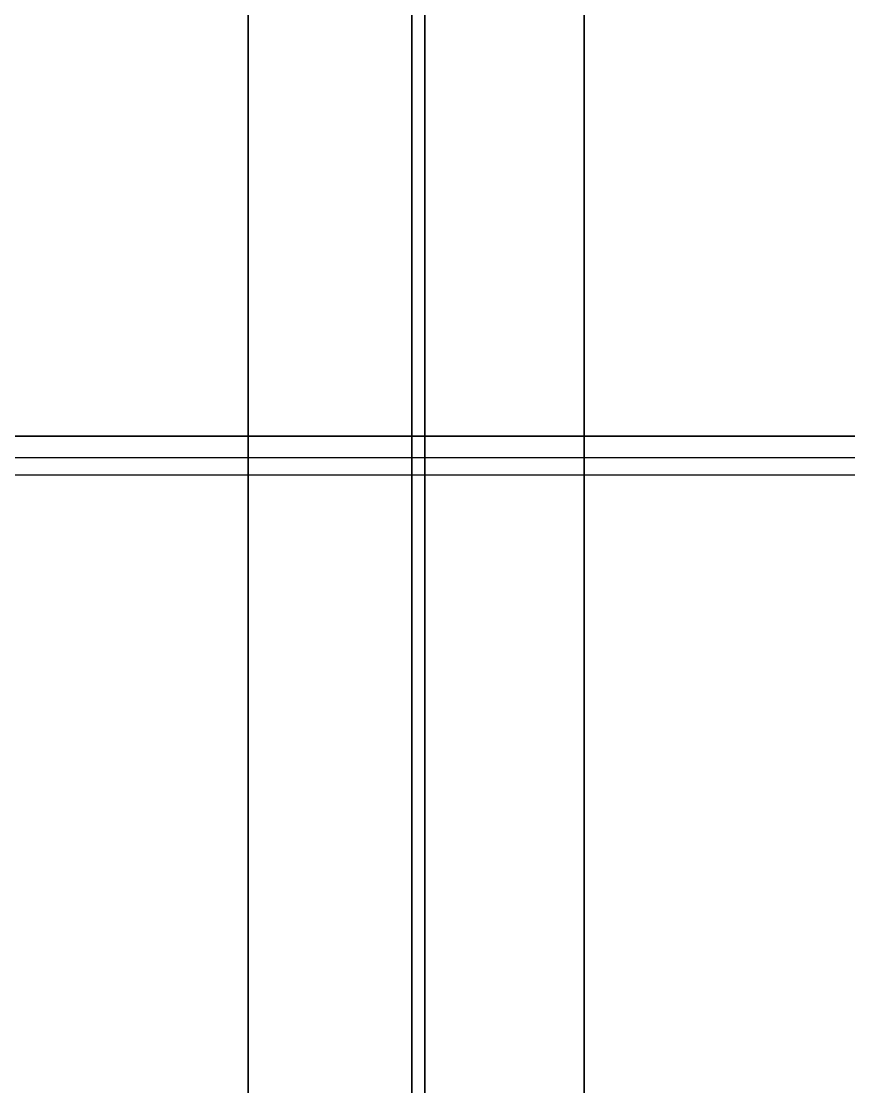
# Model space of a CAD drawing. Header units: metres. Extents: x 114 to 218, y 8 to 180.
# Drawn here: x 176.376 to 179.333, y 151.38 to 155.186 of the extents above; entities that cross this region are included whole.
import ezdxf

# ---------------------------------------------------------------- set-up
doc = ezdxf.new("R2010")
doc.units = ezdxf.units.M
doc.header["$MEASUREMENT"] = 0
for name, color, linetype in [('_Route', 7, 'Continuous'), ('PL-NP-Pipe', 7, 'Continuous'), ('S-3D-BEAM', 7, 'Continuous')]:
    doc.layers.add(name, color=color, linetype=linetype)

msp = doc.modelspace()

# ---------------------------------------------------------------- linework, layer by layer
at = {"layer": '_Route', "color": 4, "true_color": 0x00ffff}
msp.add_lwpolyline([(126.489, 153.6275), (187.0315, 153.6275), (202.3363, 153.6275)], dxfattribs=at)
msp.add_lwpolyline([(126.489, 153.6275), (187.0315, 153.6275), (202.3363, 153.6275)], dxfattribs=at)
at = {"layer": 'PL-NP-Pipe', "color": 61, "true_color": 0xdfff7f}
for points in [[(143.2243, 153.7044), (143.2243, 153.6736), (143.2243, 153.6275), (143.2243, 153.5814), (143.2243, 153.566), (143.2243, 153.5814), (143.2243, 153.6275), (143.2243, 153.6736), (143.2243, 153.7044), (186.9238, 153.7044)], [(186.9238, 153.7044), (143.2243, 153.7044)], [(143.2243, 153.7044), (143.2243, 153.6736), (143.2243, 153.6275), (143.2243, 153.5814), (143.2243, 153.566), (143.2243, 153.5814), (143.2243, 153.6275), (143.2243, 153.6736), (143.2243, 153.7044), (186.9238, 153.7044)], [(186.9238, 153.7044), (143.2243, 153.7044)], [(143.2243, 153.6275), (186.9238, 153.6275)], [(143.2243, 153.6275), (143.2243, 153.6275), (186.9238, 153.6275)], [(143.2243, 153.6275), (186.9238, 153.6275)], [(143.2243, 153.6275), (143.2243, 153.6275), (186.9238, 153.6275)], [(143.2243, 153.566), (186.9238, 153.566)], [(143.2243, 153.566), (186.9238, 153.566)], [(143.2243, 153.566), (186.9238, 153.566)], [(143.2243, 153.566), (186.9238, 153.566)]]:
    msp.add_lwpolyline(points, dxfattribs=at)
at = {"layer": 'S-3D-BEAM', "color": 4, "true_color": 0x00ffff}
for points in [[(177.1872, 162.0105), (178.387, 162.0105), (178.387, 162.0105), (178.387, 107.8361), (177.1872, 107.8361), (177.1872, 162.0105)], [(177.1872, 107.8361), (177.1872, 162.0105), (177.1872, 107.8361)], [(177.7717, 162.0105), (177.1872, 162.0105), (177.1872, 162.0105), (177.1872, 107.8361), (177.7717, 107.8361), (177.7717, 162.0105)], [(177.1872, 162.0105), (177.7717, 162.0105), (177.7717, 162.0105), (177.7717, 107.8361), (177.1872, 107.8361), (177.1872, 162.0105)], [(177.1872, 107.8361), (177.1872, 162.0105), (177.1872, 107.8361)], [(178.387, 162.0105), (177.1872, 162.0105), (177.1872, 162.0105), (177.1872, 107.8361), (178.387, 107.8361), (178.387, 162.0105)], [(177.8178, 162.0105), (178.387, 162.0105), (177.8178, 162.0105), (177.8178, 162.0105), (177.8178, 107.8361), (178.387, 107.8361), (178.387, 162.0105), (178.387, 162.0105), (177.1872, 162.0105), (177.7717, 162.0105)], [(177.7717, 107.8361), (177.7717, 162.0105), (177.7717, 107.8361)], [(177.8178, 162.0105), (178.387, 162.0105), (178.387, 162.0105), (178.387, 107.8361), (177.8178, 107.8361), (177.8178, 162.0105)], [(177.8178, 107.8361), (177.8178, 162.0105), (177.8178, 107.8361)], [(178.387, 107.8361), (178.387, 162.0105), (178.387, 107.8361)], [(178.387, 107.8361), (178.387, 162.0105), (178.387, 107.8361)]]:
    msp.add_lwpolyline(points, dxfattribs=at)

doc.saveas('drawing.dxf')
